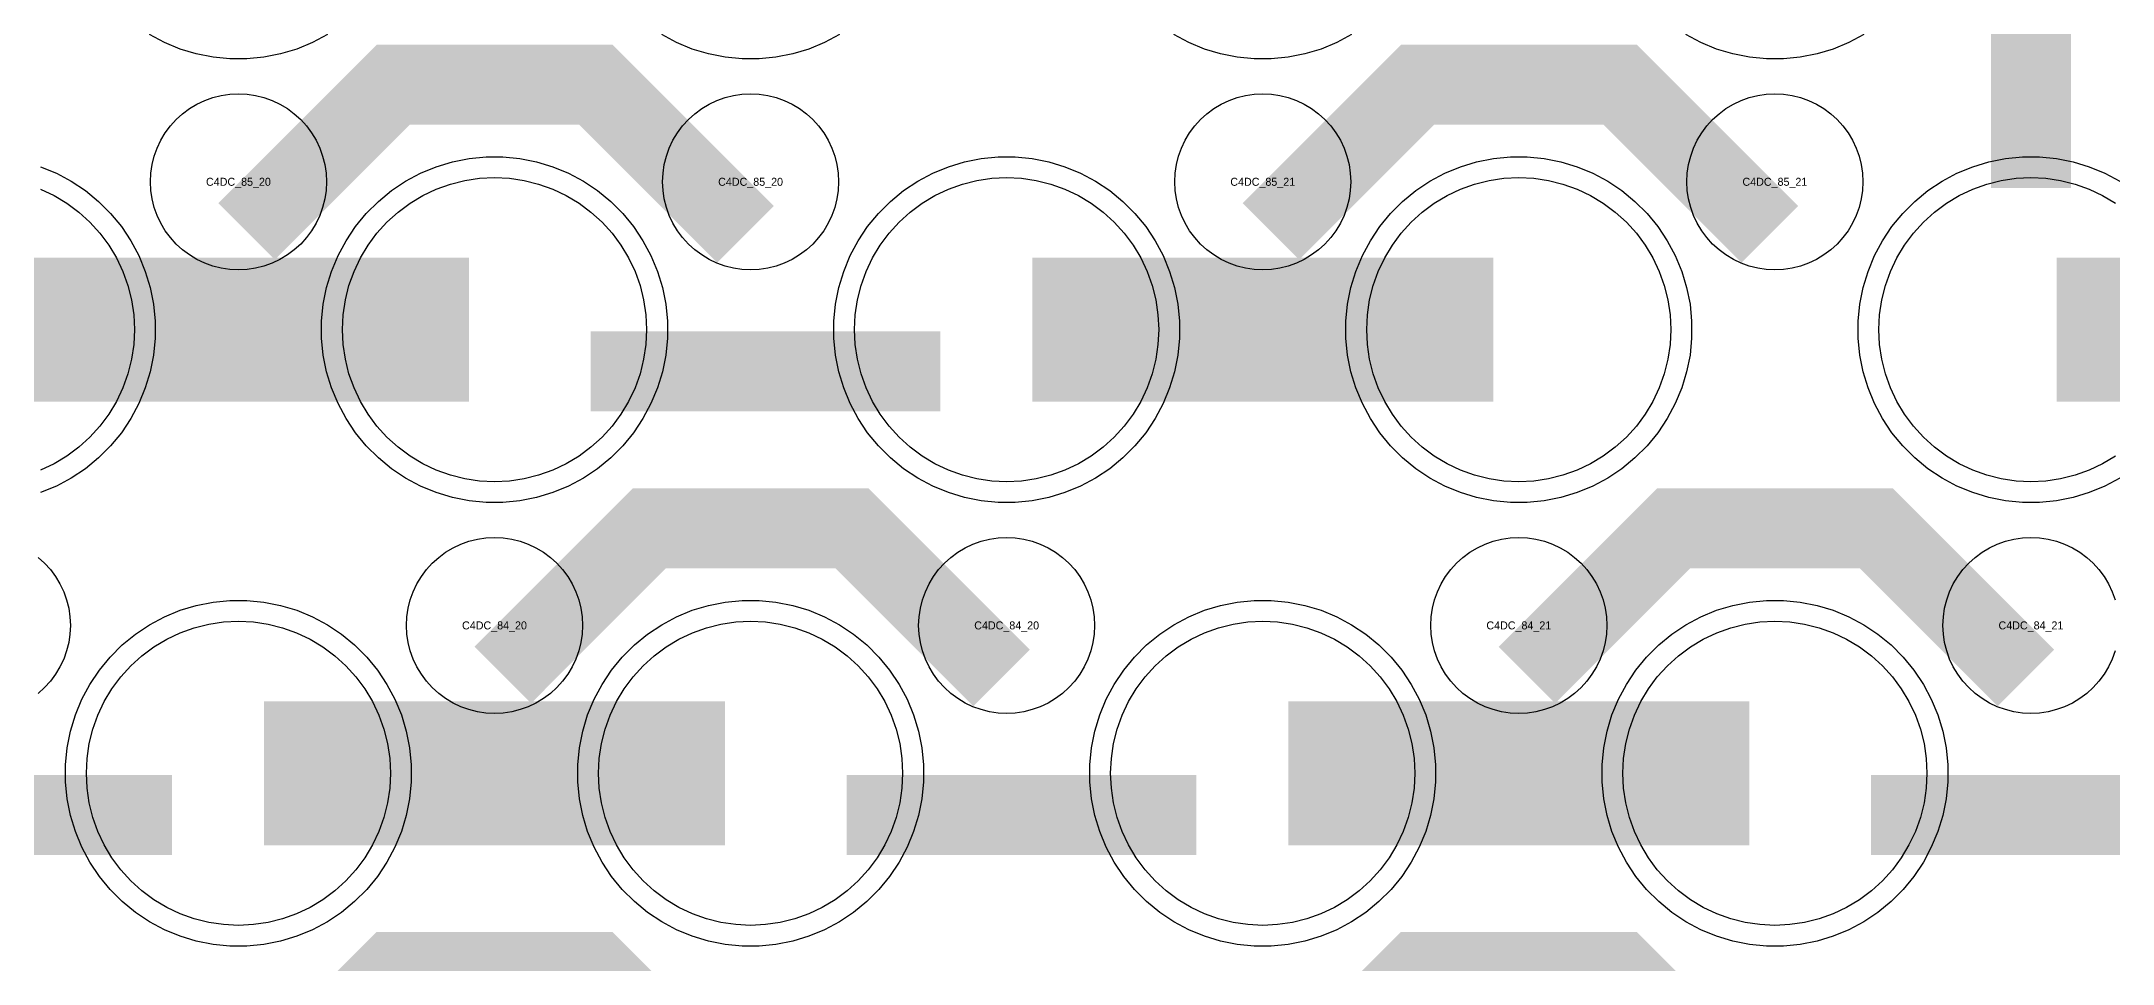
# Model space of a CAD drawing. Extents: x -11880 to 11880, y -14992 to 14992.
# Drawn here: x -5662 to -5014, y -3260 to -2972 of the extents above; entities that cross this region are included whole.
import ezdxf
from ezdxf.enums import TextEntityAlignment as Align

# ---------------------------------------------------------------- set-up
doc = ezdxf.new("R2010")
doc.units = 0
doc.header["$MEASUREMENT"] = 0
for name, color, linetype in [('GDS_775_DT_237', 138, 'CONTINUOUS'), ('RDL1_FS', 34, 'CONTINUOUS'), ('RDL_BS', 160, 'CONTINUOUS')]:
    doc.layers.add(name, color=color, linetype=linetype)

msp = doc.modelspace()

# ---------------------------------------------------------------- linework, layer by layer
at = {"layer": 'RDL1_FS'}
for points in [[(-5520, -3109.129), (-5524.657, -3108.9), (-5529.268, -3108.216), (-5533.791, -3107.084), (-5538.181, -3105.512), (-5542.395, -3103.52), (-5546.395, -3101.122), (-5550.14, -3098.344), (-5553.594, -3095.214), (-5556.724, -3091.76), (-5559.502, -3088.015), (-5561.9, -3084.015), (-5563.892, -3079.801), (-5565.464, -3075.411), (-5566.596, -3070.888), (-5567.28, -3066.277), (-5567.509, -3061.62), (-5567.28, -3056.963), (-5566.596, -3052.352), (-5565.464, -3047.829), (-5563.892, -3043.439), (-5561.9, -3039.225), (-5559.502, -3035.225), (-5556.724, -3031.48), (-5553.594, -3028.026), (-5550.14, -3024.896), (-5546.395, -3022.118), (-5542.395, -3019.72), (-5538.181, -3017.728), (-5533.791, -3016.156), (-5529.268, -3015.024), (-5524.657, -3014.34), (-5520, -3014.111), (-5515.343, -3014.34), (-5510.732, -3015.024), (-5506.209, -3016.156), (-5501.819, -3017.728), (-5497.605, -3019.72), (-5493.605, -3022.118), (-5489.86, -3024.896), (-5486.406, -3028.026), (-5483.276, -3031.48), (-5480.498, -3035.225), (-5478.1, -3039.225), (-5476.108, -3043.439), (-5474.536, -3047.829), (-5473.404, -3052.352), (-5472.72, -3056.963), (-5472.491, -3061.62), (-5472.72, -3066.277), (-5473.404, -3070.888), (-5474.536, -3075.411), (-5476.108, -3079.801), (-5478.1, -3084.015), (-5480.498, -3088.015), (-5483.276, -3091.76), (-5486.406, -3095.214), (-5489.86, -3098.344), (-5493.605, -3101.122), (-5497.605, -3103.52), (-5501.819, -3105.512), (-5506.209, -3107.084), (-5510.732, -3108.216), (-5515.343, -3108.9)], [(-5360, -3109.129), (-5364.657, -3108.9), (-5369.268, -3108.216), (-5373.791, -3107.084), (-5378.181, -3105.512), (-5382.395, -3103.52), (-5386.395, -3101.122), (-5390.14, -3098.344), (-5393.594, -3095.214), (-5396.724, -3091.76), (-5399.502, -3088.015), (-5401.9, -3084.015), (-5403.892, -3079.801), (-5405.464, -3075.411), (-5406.596, -3070.888), (-5407.28, -3066.277), (-5407.509, -3061.62), (-5407.28, -3056.963), (-5406.596, -3052.352), (-5405.464, -3047.829), (-5403.892, -3043.439), (-5401.9, -3039.225), (-5399.502, -3035.225), (-5396.724, -3031.48), (-5393.594, -3028.026), (-5390.14, -3024.896), (-5386.395, -3022.118), (-5382.395, -3019.72), (-5378.181, -3017.728), (-5373.791, -3016.156), (-5369.268, -3015.024), (-5364.657, -3014.34), (-5360, -3014.111), (-5355.343, -3014.34), (-5350.732, -3015.024), (-5346.209, -3016.156), (-5341.819, -3017.728), (-5337.605, -3019.72), (-5333.605, -3022.118), (-5329.86, -3024.896), (-5326.406, -3028.026), (-5323.276, -3031.48), (-5320.498, -3035.225), (-5318.1, -3039.225), (-5316.108, -3043.439), (-5314.536, -3047.829), (-5313.404, -3052.352), (-5312.72, -3056.963), (-5312.491, -3061.62), (-5312.72, -3066.277), (-5313.404, -3070.888), (-5314.536, -3075.411), (-5316.108, -3079.801), (-5318.1, -3084.015), (-5320.498, -3088.015), (-5323.276, -3091.76), (-5326.406, -3095.214), (-5329.86, -3098.344), (-5333.605, -3101.122), (-5337.605, -3103.52), (-5341.819, -3105.512), (-5346.209, -3107.084), (-5350.732, -3108.216), (-5355.343, -3108.9)], [(-5200, -3109.129), (-5204.657, -3108.9), (-5209.268, -3108.216), (-5213.791, -3107.084), (-5218.181, -3105.512), (-5222.395, -3103.52), (-5226.395, -3101.122), (-5230.14, -3098.344), (-5233.594, -3095.214), (-5236.724, -3091.76), (-5239.502, -3088.015), (-5241.9, -3084.015), (-5243.892, -3079.801), (-5245.464, -3075.411), (-5246.596, -3070.888), (-5247.28, -3066.277), (-5247.509, -3061.62), (-5247.28, -3056.963), (-5246.596, -3052.352), (-5245.464, -3047.829), (-5243.892, -3043.439), (-5241.9, -3039.225), (-5239.502, -3035.225), (-5236.724, -3031.48), (-5233.594, -3028.026), (-5230.14, -3024.896), (-5226.395, -3022.118), (-5222.395, -3019.72), (-5218.181, -3017.728), (-5213.791, -3016.156), (-5209.268, -3015.024), (-5204.657, -3014.34), (-5200, -3014.111), (-5195.343, -3014.34), (-5190.732, -3015.024), (-5186.209, -3016.156), (-5181.819, -3017.728), (-5177.605, -3019.72), (-5173.605, -3022.118), (-5169.86, -3024.896), (-5166.406, -3028.026), (-5163.276, -3031.48), (-5160.498, -3035.225), (-5158.1, -3039.225), (-5156.108, -3043.439), (-5154.536, -3047.829), (-5153.404, -3052.352), (-5152.72, -3056.963), (-5152.491, -3061.62), (-5152.72, -3066.277), (-5153.404, -3070.888), (-5154.536, -3075.411), (-5156.108, -3079.801), (-5158.1, -3084.015), (-5160.498, -3088.015), (-5163.276, -3091.76), (-5166.406, -3095.214), (-5169.86, -3098.344), (-5173.605, -3101.122), (-5177.605, -3103.52), (-5181.819, -3105.512), (-5186.209, -3107.084), (-5190.732, -3108.216), (-5195.343, -3108.9)], [(-5600, -3247.694), (-5604.657, -3247.465), (-5609.268, -3246.781), (-5613.791, -3245.649), (-5618.181, -3244.077), (-5622.395, -3242.085), (-5626.395, -3239.687), (-5630.14, -3236.909), (-5633.594, -3233.779), (-5636.724, -3230.325), (-5639.502, -3226.58), (-5641.9, -3222.58), (-5643.892, -3218.366), (-5645.464, -3213.976), (-5646.596, -3209.453), (-5647.28, -3204.842), (-5647.509, -3200.185), (-5647.28, -3195.528), (-5646.596, -3190.917), (-5645.464, -3186.394), (-5643.892, -3182.004), (-5641.9, -3177.79), (-5639.502, -3173.79), (-5636.724, -3170.045), (-5633.594, -3166.591), (-5630.14, -3163.461), (-5626.395, -3160.683), (-5622.395, -3158.285), (-5618.181, -3156.293), (-5613.791, -3154.721), (-5609.268, -3153.589), (-5604.657, -3152.905), (-5600, -3152.676), (-5595.343, -3152.905), (-5590.732, -3153.589), (-5586.209, -3154.721), (-5581.819, -3156.293), (-5577.605, -3158.285), (-5573.605, -3160.683), (-5569.86, -3163.461), (-5566.406, -3166.591), (-5563.276, -3170.045), (-5560.498, -3173.79), (-5558.1, -3177.79), (-5556.108, -3182.004), (-5554.536, -3186.394), (-5553.404, -3190.917), (-5552.72, -3195.528), (-5552.491, -3200.185), (-5552.72, -3204.842), (-5553.404, -3209.453), (-5554.536, -3213.976), (-5556.108, -3218.366), (-5558.1, -3222.58), (-5560.498, -3226.58), (-5563.276, -3230.325), (-5566.406, -3233.779), (-5569.86, -3236.909), (-5573.605, -3239.687), (-5577.605, -3242.085), (-5581.819, -3244.077), (-5586.209, -3245.649), (-5590.732, -3246.781), (-5595.343, -3247.465)], [(-5440, -3247.694), (-5444.657, -3247.465), (-5449.268, -3246.781), (-5453.791, -3245.649), (-5458.181, -3244.077), (-5462.395, -3242.085), (-5466.395, -3239.687), (-5470.14, -3236.909), (-5473.594, -3233.779), (-5476.724, -3230.325), (-5479.502, -3226.58), (-5481.9, -3222.58), (-5483.892, -3218.366), (-5485.464, -3213.976), (-5486.596, -3209.453), (-5487.28, -3204.842), (-5487.509, -3200.185), (-5487.28, -3195.528), (-5486.596, -3190.917), (-5485.464, -3186.394), (-5483.892, -3182.004), (-5481.9, -3177.79), (-5479.502, -3173.79), (-5476.724, -3170.045), (-5473.594, -3166.591), (-5470.14, -3163.461), (-5466.395, -3160.683), (-5462.395, -3158.285), (-5458.181, -3156.293), (-5453.791, -3154.721), (-5449.268, -3153.589), (-5444.657, -3152.905), (-5440, -3152.676), (-5435.343, -3152.905), (-5430.732, -3153.589), (-5426.209, -3154.721), (-5421.819, -3156.293), (-5417.605, -3158.285), (-5413.605, -3160.683), (-5409.86, -3163.461), (-5406.406, -3166.591), (-5403.276, -3170.045), (-5400.498, -3173.79), (-5398.1, -3177.79), (-5396.108, -3182.004), (-5394.536, -3186.394), (-5393.404, -3190.917), (-5392.72, -3195.528), (-5392.491, -3200.185), (-5392.72, -3204.842), (-5393.404, -3209.453), (-5394.536, -3213.976), (-5396.108, -3218.366), (-5398.1, -3222.58), (-5400.498, -3226.58), (-5403.276, -3230.325), (-5406.406, -3233.779), (-5409.86, -3236.909), (-5413.605, -3239.687), (-5417.605, -3242.085), (-5421.819, -3244.077), (-5426.209, -3245.649), (-5430.732, -3246.781), (-5435.343, -3247.465)], [(-5280, -3247.694), (-5284.657, -3247.465), (-5289.268, -3246.781), (-5293.791, -3245.649), (-5298.181, -3244.077), (-5302.395, -3242.085), (-5306.395, -3239.687), (-5310.14, -3236.909), (-5313.594, -3233.779), (-5316.724, -3230.325), (-5319.502, -3226.58), (-5321.9, -3222.58), (-5323.892, -3218.366), (-5325.464, -3213.976), (-5326.596, -3209.453), (-5327.28, -3204.842), (-5327.509, -3200.185), (-5327.28, -3195.528), (-5326.596, -3190.917), (-5325.464, -3186.394), (-5323.892, -3182.004), (-5321.9, -3177.79), (-5319.502, -3173.79), (-5316.724, -3170.045), (-5313.594, -3166.591), (-5310.14, -3163.461), (-5306.395, -3160.683), (-5302.395, -3158.285), (-5298.181, -3156.293), (-5293.791, -3154.721), (-5289.268, -3153.589), (-5284.657, -3152.905), (-5280, -3152.676), (-5275.343, -3152.905), (-5270.732, -3153.589), (-5266.209, -3154.721), (-5261.819, -3156.293), (-5257.605, -3158.285), (-5253.605, -3160.683), (-5249.86, -3163.461), (-5246.406, -3166.591), (-5243.276, -3170.045), (-5240.498, -3173.79), (-5238.1, -3177.79), (-5236.108, -3182.004), (-5234.536, -3186.394), (-5233.404, -3190.917), (-5232.72, -3195.528), (-5232.491, -3200.185), (-5232.72, -3204.842), (-5233.404, -3209.453), (-5234.536, -3213.976), (-5236.108, -3218.366), (-5238.1, -3222.58), (-5240.498, -3226.58), (-5243.276, -3230.325), (-5246.406, -3233.779), (-5249.86, -3236.909), (-5253.605, -3239.687), (-5257.605, -3242.085), (-5261.819, -3244.077), (-5266.209, -3245.649), (-5270.732, -3246.781), (-5275.343, -3247.465)], [(-5120, -3247.694), (-5124.657, -3247.465), (-5129.268, -3246.781), (-5133.791, -3245.649), (-5138.181, -3244.077), (-5142.395, -3242.085), (-5146.395, -3239.687), (-5150.14, -3236.909), (-5153.594, -3233.779), (-5156.724, -3230.325), (-5159.502, -3226.58), (-5161.9, -3222.58), (-5163.892, -3218.366), (-5165.464, -3213.976), (-5166.596, -3209.453), (-5167.28, -3204.842), (-5167.509, -3200.185), (-5167.28, -3195.528), (-5166.596, -3190.917), (-5165.464, -3186.394), (-5163.892, -3182.004), (-5161.9, -3177.79), (-5159.502, -3173.79), (-5156.724, -3170.045), (-5153.594, -3166.591), (-5150.14, -3163.461), (-5146.395, -3160.683), (-5142.395, -3158.285), (-5138.181, -3156.293), (-5133.791, -3154.721), (-5129.268, -3153.589), (-5124.657, -3152.905), (-5120, -3152.676), (-5115.343, -3152.905), (-5110.732, -3153.589), (-5106.209, -3154.721), (-5101.819, -3156.293), (-5097.605, -3158.285), (-5093.605, -3160.683), (-5089.86, -3163.461), (-5086.406, -3166.591), (-5083.276, -3170.045), (-5080.498, -3173.79), (-5078.1, -3177.79), (-5076.108, -3182.004), (-5074.536, -3186.394), (-5073.404, -3190.917), (-5072.72, -3195.528), (-5072.491, -3200.185), (-5072.72, -3204.842), (-5073.404, -3209.453), (-5074.536, -3213.976), (-5076.108, -3218.366), (-5078.1, -3222.58), (-5080.498, -3226.58), (-5083.276, -3230.325), (-5086.406, -3233.779), (-5089.86, -3236.909), (-5093.605, -3239.687), (-5097.605, -3242.085), (-5101.819, -3244.077), (-5106.209, -3245.649), (-5110.732, -3246.781), (-5115.343, -3247.465)]]:
    msp.add_lwpolyline(points, close=True, dxfattribs=at)
at = {"layer": 'RDL1_FS', "color": 11, "true_color": 0xf27172}
msp.add_lwpolyline([(-5013.605, -3101.122), (-5017.605, -3103.52), (-5021.819, -3105.512), (-5026.209, -3107.084), (-5030.732, -3108.216), (-5035.343, -3108.9), (-5040, -3109.129), (-5044.657, -3108.9), (-5049.268, -3108.216), (-5053.791, -3107.084), (-5058.181, -3105.512), (-5062.395, -3103.52), (-5066.395, -3101.122), (-5070.14, -3098.344), (-5073.594, -3095.214), (-5076.724, -3091.76), (-5079.502, -3088.015), (-5081.9, -3084.015), (-5083.892, -3079.801), (-5085.464, -3075.411), (-5086.596, -3070.888), (-5087.28, -3066.277), (-5087.509, -3061.62), (-5087.28, -3056.963), (-5086.596, -3052.352), (-5085.464, -3047.829), (-5083.892, -3043.439), (-5081.9, -3039.225), (-5079.502, -3035.225), (-5076.724, -3031.48), (-5073.594, -3028.026), (-5070.14, -3024.896), (-5066.395, -3022.118), (-5062.395, -3019.72), (-5058.181, -3017.728), (-5053.791, -3016.156), (-5049.268, -3015.024), (-5044.657, -3014.34), (-5040, -3014.111), (-5035.343, -3014.34), (-5030.732, -3015.024), (-5026.209, -3016.156), (-5021.819, -3017.728), (-5017.605, -3019.72), (-5013.605, -3022.118)], dxfattribs=at)
at = {"layer": 'RDL1_FS'}
msp.add_lwpolyline([(-5661.819, -3017.728), (-5657.605, -3019.72), (-5653.605, -3022.118), (-5649.86, -3024.896), (-5646.406, -3028.026), (-5643.276, -3031.48), (-5640.498, -3035.225), (-5638.1, -3039.225), (-5636.108, -3043.439), (-5634.536, -3047.829), (-5633.404, -3052.352), (-5632.72, -3056.963), (-5632.491, -3061.62), (-5632.72, -3066.277), (-5633.404, -3070.888), (-5634.536, -3075.411), (-5636.108, -3079.801), (-5638.1, -3084.015), (-5640.498, -3088.015), (-5643.276, -3091.76), (-5646.406, -3095.214), (-5649.86, -3098.344), (-5653.605, -3101.122), (-5657.605, -3103.52), (-5661.819, -3105.512)], dxfattribs=at)
for points in [[(-5671.998, -3061.62, 45, 45, 0), (-5599.998, -3061.62, 45, 45, 0)], [(-5599.998, -3061.62, 45, 45, 0), (-5527.998, -3061.62, 45, 45, 0)], [(-5351.998, -3061.62, 45, 45, 0), (-5279.998, -3061.62, 45, 45, 0)], [(-5279.998, -3061.62, 45, 45, 0), (-5207.998, -3061.62, 45, 45, 0)], [(-5591.998, -3200.185, 45, 45, 0), (-5519.998, -3200.185, 45, 45, 0)], [(-5519.998, -3200.185, 45, 45, 0), (-5447.998, -3200.185, 45, 45, 0)], [(-5271.998, -3200.185, 45, 45, 0), (-5199.998, -3200.185, 45, 45, 0)], [(-5199.998, -3200.185, 45, 45, 0), (-5127.998, -3200.185, 45, 45, 0)]]:
    msp.add_lwpolyline(points, format="xyseb", dxfattribs=at)
at = {"layer": 'RDL1_FS', "color": 11, "true_color": 0xf27172}
msp.add_lwpolyline([(-5031.998, -3061.62, 45, 45, 0), (-4959.998, -3061.62, 45, 45, 0)], format="xyseb", dxfattribs=at)
at = {"layer": 'RDL_BS', "color": 11, "true_color": 0xf27172}
msp.add_lwpolyline([(-5040, -3017.332, 25, 25, 0), (-5040, -2910.555, 25, 25, 0)], format="xyseb", dxfattribs=at)
msp.add_lwpolyline([(-5040, -3017.332, 25, 25, 0), (-5040, -2910.555, 25, 25, 0)], format="xyseb", dxfattribs=at)
at = {"layer": 'RDL_BS'}
for points in [[(-5572.223, -2969.438), (-5576.885, -2971.93), (-5581.795, -2973.961), (-5586.835, -2975.492), (-5592.062, -2976.538), (-5597.356, -2977.055), (-5602.644, -2977.055), (-5607.938, -2976.538), (-5613.165, -2975.492), (-5618.205, -2973.961), (-5623.115, -2971.93), (-5627.777, -2969.438)], [(-5412.223, -2969.438), (-5416.885, -2971.93), (-5421.795, -2973.961), (-5426.835, -2975.492), (-5432.062, -2976.538), (-5437.356, -2977.055), (-5442.644, -2977.055), (-5447.938, -2976.538), (-5453.165, -2975.492), (-5458.205, -2973.961), (-5463.115, -2971.93), (-5467.777, -2969.438)], [(-5661.795, -3010.714), (-5656.885, -3012.745), (-5652.223, -3015.237), (-5647.809, -3018.184), (-5643.708, -3021.546), (-5639.926, -3025.328), (-5636.564, -3029.429), (-5633.617, -3033.843), (-5631.125, -3038.505), (-5629.094, -3043.415), (-5627.563, -3048.455), (-5626.517, -3053.682), (-5626, -3058.976), (-5626, -3064.264), (-5626.517, -3069.558), (-5627.563, -3074.785), (-5629.094, -3079.825), (-5631.125, -3084.735), (-5633.617, -3089.397), (-5636.564, -3093.811), (-5639.926, -3097.912), (-5643.708, -3101.694), (-5647.809, -3105.056), (-5652.223, -3108.003), (-5656.885, -3110.495), (-5661.795, -3112.526)], [(-5013.691, -3161.981), (-5014.598, -3164.516), (-5015.75, -3166.953), (-5017.143, -3169.277), (-5018.746, -3171.44), (-5020.558, -3173.439), (-5022.557, -3175.251), (-5024.72, -3176.854), (-5027.044, -3178.247), (-5029.481, -3179.399), (-5032.016, -3180.306), (-5034.635, -3180.963), (-5037.307, -3181.359), (-5040, -3181.491), (-5042.693, -3181.359), (-5045.365, -3180.963), (-5047.984, -3180.306), (-5050.519, -3179.399), (-5052.956, -3178.247), (-5055.28, -3176.854), (-5057.443, -3175.251), (-5059.442, -3173.439), (-5061.254, -3171.44), (-5062.857, -3169.277), (-5064.25, -3166.953), (-5065.402, -3164.516), (-5066.309, -3161.981), (-5066.966, -3159.362), (-5067.362, -3156.69), (-5067.494, -3153.997), (-5067.362, -3151.304), (-5066.966, -3148.632), (-5066.309, -3146.013), (-5065.402, -3143.478), (-5064.25, -3141.041), (-5062.857, -3138.717), (-5061.254, -3136.554), (-5059.442, -3134.555), (-5057.443, -3132.743), (-5055.28, -3131.14), (-5052.956, -3129.747), (-5050.519, -3128.595), (-5047.984, -3127.688), (-5045.365, -3127.031), (-5042.693, -3126.635), (-5040, -3126.503), (-5037.307, -3126.635), (-5034.635, -3127.031), (-5032.016, -3127.688), (-5029.481, -3128.595), (-5027.044, -3129.747), (-5024.72, -3131.14), (-5022.557, -3132.743), (-5020.558, -3134.555), (-5018.746, -3136.554), (-5017.143, -3138.717), (-5015.75, -3141.041), (-5014.598, -3143.478), (-5013.691, -3146.013)], [(-5662.557, -3132.743), (-5660.558, -3134.555), (-5658.746, -3136.554), (-5657.143, -3138.717), (-5655.75, -3141.041), (-5654.598, -3143.478), (-5653.691, -3146.013), (-5653.034, -3148.632), (-5652.638, -3151.304), (-5652.506, -3153.997), (-5652.638, -3156.69), (-5653.034, -3159.362), (-5653.691, -3161.981), (-5654.598, -3164.516), (-5655.75, -3166.953), (-5657.143, -3169.277), (-5658.746, -3171.44), (-5660.558, -3173.439), (-5662.557, -3175.251)]]:
    msp.add_lwpolyline(points, dxfattribs=at)
at = {"layer": 'RDL_BS', "color": 11, "true_color": 0xf27172}
for points in [[(-5252.223, -2969.438), (-5256.885, -2971.93), (-5261.795, -2973.961), (-5266.835, -2975.492), (-5272.062, -2976.538), (-5277.356, -2977.055), (-5282.644, -2977.055), (-5287.938, -2976.538), (-5293.165, -2975.492), (-5298.205, -2973.961), (-5303.115, -2971.93), (-5307.777, -2969.438)], [(-5092.223, -2969.438), (-5096.885, -2971.93), (-5101.795, -2973.961), (-5106.835, -2975.492), (-5112.062, -2976.538), (-5117.356, -2977.055), (-5122.644, -2977.055), (-5127.938, -2976.538), (-5133.165, -2975.492), (-5138.205, -2973.961), (-5143.115, -2971.93), (-5147.777, -2969.438)], [(-5012.223, -3108.003), (-5016.885, -3110.495), (-5021.795, -3112.526), (-5026.835, -3114.057), (-5032.062, -3115.103), (-5037.356, -3115.62), (-5042.644, -3115.62), (-5047.938, -3115.103), (-5053.165, -3114.057), (-5058.205, -3112.526), (-5063.115, -3110.495), (-5067.777, -3108.003), (-5072.191, -3105.056), (-5076.292, -3101.694), (-5080.074, -3097.912), (-5083.436, -3093.811), (-5086.383, -3089.397), (-5088.875, -3084.735), (-5090.906, -3079.825), (-5092.437, -3074.785), (-5093.483, -3069.558), (-5094, -3064.264), (-5094, -3058.976), (-5093.483, -3053.682), (-5092.437, -3048.455), (-5090.906, -3043.415), (-5088.875, -3038.505), (-5086.383, -3033.843), (-5083.436, -3029.429), (-5080.074, -3025.328), (-5076.292, -3021.546), (-5072.191, -3018.184), (-5067.777, -3015.237), (-5063.115, -3012.745), (-5058.205, -3010.714), (-5053.165, -3009.183), (-5047.938, -3008.137), (-5042.644, -3007.62), (-5037.356, -3007.62), (-5032.062, -3008.137), (-5026.835, -3009.183), (-5021.795, -3010.714), (-5016.885, -3012.745), (-5012.223, -3015.237)]]:
    msp.add_lwpolyline(points, dxfattribs=at)
at = {"layer": 'RDL_BS'}
for points in [[(-5597.438, -3030.934, 25, 25, 0), (-5551.623, -2985.119, 25, 25, 0), (-5518.07, -2985.119, 25, 25, 0)], [(-5441.599, -3031.833, 25, 25, 0), (-5488.313, -2985.119, 25, 25, 0), (-5518.071, -2985.119, 25, 25, 0)], [(-5277.438, -3030.934, 25, 25, 0), (-5231.623, -2985.119, 25, 25, 0), (-5198.07, -2985.119, 25, 25, 0)], [(-5121.599, -3031.833, 25, 25, 0), (-5168.313, -2985.119, 25, 25, 0), (-5198.071, -2985.119, 25, 25, 0)], [(-5489.984, -3074.633, 25, 25, 0), (-5380.719, -3074.633, 25, 25, 0)], [(-5517.438, -3169.499, 25, 25, 0), (-5471.623, -3123.684, 25, 25, 0), (-5438.07, -3123.684, 25, 25, 0)], [(-5361.599, -3170.398, 25, 25, 0), (-5408.313, -3123.684, 25, 25, 0), (-5438.071, -3123.684, 25, 25, 0)], [(-5197.438, -3169.499, 25, 25, 0), (-5151.623, -3123.684, 25, 25, 0), (-5118.07, -3123.684, 25, 25, 0)], [(-5041.599, -3170.398, 25, 25, 0), (-5088.313, -3123.684, 25, 25, 0), (-5118.071, -3123.684, 25, 25, 0)], [(-5729.984, -3213.198, 25, 25, 0), (-5620.719, -3213.198, 25, 25, 0)], [(-5409.984, -3213.198, 25, 25, 0), (-5300.719, -3213.198, 25, 25, 0)], [(-5089.984, -3213.198, 25, 25, 0), (-4980.719, -3213.198, 25, 25, 0)], [(-5597.438, -3308.059, 25, 25, 0), (-5551.623, -3262.244, 25, 25, 0), (-5518.07, -3262.244, 25, 25, 0)], [(-5441.599, -3308.958, 25, 25, 0), (-5488.313, -3262.244, 25, 25, 0), (-5518.071, -3262.244, 25, 25, 0)], [(-5277.438, -3308.059, 25, 25, 0), (-5231.623, -3262.244, 25, 25, 0), (-5198.07, -3262.244, 25, 25, 0)], [(-5121.599, -3308.958, 25, 25, 0), (-5168.313, -3262.244, 25, 25, 0), (-5198.071, -3262.244, 25, 25, 0)]]:
    msp.add_lwpolyline(points, format="xyseb", dxfattribs=at)
for points in [[(-5600, -3042.926), (-5602.693, -3042.794), (-5605.365, -3042.398), (-5607.984, -3041.741), (-5610.519, -3040.834), (-5612.956, -3039.682), (-5615.28, -3038.289), (-5617.443, -3036.686), (-5619.442, -3034.874), (-5621.254, -3032.875), (-5622.857, -3030.712), (-5624.25, -3028.388), (-5625.402, -3025.951), (-5626.309, -3023.416), (-5626.966, -3020.797), (-5627.362, -3018.125), (-5627.494, -3015.432), (-5627.362, -3012.739), (-5626.966, -3010.067), (-5626.309, -3007.448), (-5625.402, -3004.913), (-5624.25, -3002.476), (-5622.857, -3000.152), (-5621.254, -2997.989), (-5619.442, -2995.99), (-5617.443, -2994.178), (-5615.28, -2992.575), (-5612.956, -2991.182), (-5610.519, -2990.03), (-5607.984, -2989.123), (-5605.365, -2988.466), (-5602.693, -2988.07), (-5600, -2987.938), (-5597.307, -2988.07), (-5594.635, -2988.466), (-5592.016, -2989.123), (-5589.481, -2990.03), (-5587.044, -2991.182), (-5584.72, -2992.575), (-5582.557, -2994.178), (-5580.558, -2995.99), (-5578.746, -2997.989), (-5577.143, -3000.152), (-5575.75, -3002.476), (-5574.598, -3004.913), (-5573.691, -3007.448), (-5573.034, -3010.067), (-5572.638, -3012.739), (-5572.506, -3015.432), (-5572.638, -3018.125), (-5573.034, -3020.797), (-5573.691, -3023.416), (-5574.598, -3025.951), (-5575.75, -3028.388), (-5577.143, -3030.712), (-5578.746, -3032.875), (-5580.558, -3034.874), (-5582.557, -3036.686), (-5584.72, -3038.289), (-5587.044, -3039.682), (-5589.481, -3040.834), (-5592.016, -3041.741), (-5594.635, -3042.398), (-5597.307, -3042.794)], [(-5440, -3042.926), (-5442.693, -3042.794), (-5445.365, -3042.398), (-5447.984, -3041.741), (-5450.519, -3040.834), (-5452.956, -3039.682), (-5455.28, -3038.289), (-5457.443, -3036.686), (-5459.442, -3034.874), (-5461.254, -3032.875), (-5462.857, -3030.712), (-5464.25, -3028.388), (-5465.402, -3025.951), (-5466.309, -3023.416), (-5466.966, -3020.797), (-5467.362, -3018.125), (-5467.494, -3015.432), (-5467.362, -3012.739), (-5466.966, -3010.067), (-5466.309, -3007.448), (-5465.402, -3004.913), (-5464.25, -3002.476), (-5462.857, -3000.152), (-5461.254, -2997.989), (-5459.442, -2995.99), (-5457.443, -2994.178), (-5455.28, -2992.575), (-5452.956, -2991.182), (-5450.519, -2990.03), (-5447.984, -2989.123), (-5445.365, -2988.466), (-5442.693, -2988.07), (-5440, -2987.938), (-5437.307, -2988.07), (-5434.635, -2988.466), (-5432.016, -2989.123), (-5429.481, -2990.03), (-5427.044, -2991.182), (-5424.72, -2992.575), (-5422.557, -2994.178), (-5420.558, -2995.99), (-5418.746, -2997.989), (-5417.143, -3000.152), (-5415.75, -3002.476), (-5414.598, -3004.913), (-5413.691, -3007.448), (-5413.034, -3010.067), (-5412.638, -3012.739), (-5412.506, -3015.432), (-5412.638, -3018.125), (-5413.034, -3020.797), (-5413.691, -3023.416), (-5414.598, -3025.951), (-5415.75, -3028.388), (-5417.143, -3030.712), (-5418.746, -3032.875), (-5420.558, -3034.874), (-5422.557, -3036.686), (-5424.72, -3038.289), (-5427.044, -3039.682), (-5429.481, -3040.834), (-5432.016, -3041.741), (-5434.635, -3042.398), (-5437.307, -3042.794)], [(-5280, -3042.926), (-5282.693, -3042.794), (-5285.365, -3042.398), (-5287.984, -3041.741), (-5290.519, -3040.834), (-5292.956, -3039.682), (-5295.28, -3038.289), (-5297.443, -3036.686), (-5299.442, -3034.874), (-5301.254, -3032.875), (-5302.857, -3030.712), (-5304.25, -3028.388), (-5305.402, -3025.951), (-5306.309, -3023.416), (-5306.966, -3020.797), (-5307.362, -3018.125), (-5307.494, -3015.432), (-5307.362, -3012.739), (-5306.966, -3010.067), (-5306.309, -3007.448), (-5305.402, -3004.913), (-5304.25, -3002.476), (-5302.857, -3000.152), (-5301.254, -2997.989), (-5299.442, -2995.99), (-5297.443, -2994.178), (-5295.28, -2992.575), (-5292.956, -2991.182), (-5290.519, -2990.03), (-5287.984, -2989.123), (-5285.365, -2988.466), (-5282.693, -2988.07), (-5280, -2987.938), (-5277.307, -2988.07), (-5274.635, -2988.466), (-5272.016, -2989.123), (-5269.481, -2990.03), (-5267.044, -2991.182), (-5264.72, -2992.575), (-5262.557, -2994.178), (-5260.558, -2995.99), (-5258.746, -2997.989), (-5257.143, -3000.152), (-5255.75, -3002.476), (-5254.598, -3004.913), (-5253.691, -3007.448), (-5253.034, -3010.067), (-5252.638, -3012.739), (-5252.506, -3015.432), (-5252.638, -3018.125), (-5253.034, -3020.797), (-5253.691, -3023.416), (-5254.598, -3025.951), (-5255.75, -3028.388), (-5257.143, -3030.712), (-5258.746, -3032.875), (-5260.558, -3034.874), (-5262.557, -3036.686), (-5264.72, -3038.289), (-5267.044, -3039.682), (-5269.481, -3040.834), (-5272.016, -3041.741), (-5274.635, -3042.398), (-5277.307, -3042.794)], [(-5120, -3042.926), (-5122.693, -3042.794), (-5125.365, -3042.398), (-5127.984, -3041.741), (-5130.519, -3040.834), (-5132.956, -3039.682), (-5135.28, -3038.289), (-5137.443, -3036.686), (-5139.442, -3034.874), (-5141.254, -3032.875), (-5142.857, -3030.712), (-5144.25, -3028.388), (-5145.402, -3025.951), (-5146.309, -3023.416), (-5146.966, -3020.797), (-5147.362, -3018.125), (-5147.494, -3015.432), (-5147.362, -3012.739), (-5146.966, -3010.067), (-5146.309, -3007.448), (-5145.402, -3004.913), (-5144.25, -3002.476), (-5142.857, -3000.152), (-5141.254, -2997.989), (-5139.442, -2995.99), (-5137.443, -2994.178), (-5135.28, -2992.575), (-5132.956, -2991.182), (-5130.519, -2990.03), (-5127.984, -2989.123), (-5125.365, -2988.466), (-5122.693, -2988.07), (-5120, -2987.938), (-5117.307, -2988.07), (-5114.635, -2988.466), (-5112.016, -2989.123), (-5109.481, -2990.03), (-5107.044, -2991.182), (-5104.72, -2992.575), (-5102.557, -2994.178), (-5100.558, -2995.99), (-5098.746, -2997.989), (-5097.143, -3000.152), (-5095.75, -3002.476), (-5094.598, -3004.913), (-5093.691, -3007.448), (-5093.034, -3010.067), (-5092.638, -3012.739), (-5092.506, -3015.432), (-5092.638, -3018.125), (-5093.034, -3020.797), (-5093.691, -3023.416), (-5094.598, -3025.951), (-5095.75, -3028.388), (-5097.143, -3030.712), (-5098.746, -3032.875), (-5100.558, -3034.874), (-5102.557, -3036.686), (-5104.72, -3038.289), (-5107.044, -3039.682), (-5109.481, -3040.834), (-5112.016, -3041.741), (-5114.635, -3042.398), (-5117.307, -3042.794)], [(-5522.644, -3115.62), (-5527.938, -3115.103), (-5533.165, -3114.057), (-5538.205, -3112.526), (-5543.115, -3110.495), (-5547.777, -3108.003), (-5552.191, -3105.056), (-5556.292, -3101.694), (-5560.074, -3097.912), (-5563.436, -3093.811), (-5566.383, -3089.397), (-5568.875, -3084.735), (-5570.906, -3079.825), (-5572.437, -3074.785), (-5573.483, -3069.558), (-5574, -3064.264), (-5574, -3058.976), (-5573.483, -3053.682), (-5572.437, -3048.455), (-5570.906, -3043.415), (-5568.875, -3038.505), (-5566.383, -3033.843), (-5563.436, -3029.429), (-5560.074, -3025.328), (-5556.292, -3021.546), (-5552.191, -3018.184), (-5547.777, -3015.237), (-5543.115, -3012.745), (-5538.205, -3010.714), (-5533.165, -3009.183), (-5527.938, -3008.137), (-5522.644, -3007.62), (-5517.356, -3007.62), (-5512.062, -3008.137), (-5506.835, -3009.183), (-5501.795, -3010.714), (-5496.885, -3012.745), (-5492.223, -3015.237), (-5487.809, -3018.184), (-5483.708, -3021.546), (-5479.926, -3025.328), (-5476.564, -3029.429), (-5473.617, -3033.843), (-5471.125, -3038.505), (-5469.094, -3043.415), (-5467.563, -3048.455), (-5466.517, -3053.682), (-5466, -3058.976), (-5466, -3064.264), (-5466.517, -3069.558), (-5467.563, -3074.785), (-5469.094, -3079.825), (-5471.125, -3084.735), (-5473.617, -3089.397), (-5476.564, -3093.811), (-5479.926, -3097.912), (-5483.708, -3101.694), (-5487.809, -3105.056), (-5492.223, -3108.003), (-5496.885, -3110.495), (-5501.795, -3112.526), (-5506.835, -3114.057), (-5512.062, -3115.103), (-5517.356, -3115.62)], [(-5362.644, -3115.62), (-5367.938, -3115.103), (-5373.165, -3114.057), (-5378.205, -3112.526), (-5383.115, -3110.495), (-5387.777, -3108.003), (-5392.191, -3105.056), (-5396.292, -3101.694), (-5400.074, -3097.912), (-5403.436, -3093.811), (-5406.383, -3089.397), (-5408.875, -3084.735), (-5410.906, -3079.825), (-5412.437, -3074.785), (-5413.483, -3069.558), (-5414, -3064.264), (-5414, -3058.976), (-5413.483, -3053.682), (-5412.437, -3048.455), (-5410.906, -3043.415), (-5408.875, -3038.505), (-5406.383, -3033.843), (-5403.436, -3029.429), (-5400.074, -3025.328), (-5396.292, -3021.546), (-5392.191, -3018.184), (-5387.777, -3015.237), (-5383.115, -3012.745), (-5378.205, -3010.714), (-5373.165, -3009.183), (-5367.938, -3008.137), (-5362.644, -3007.62), (-5357.356, -3007.62), (-5352.062, -3008.137), (-5346.835, -3009.183), (-5341.795, -3010.714), (-5336.885, -3012.745), (-5332.223, -3015.237), (-5327.809, -3018.184), (-5323.708, -3021.546), (-5319.926, -3025.328), (-5316.564, -3029.429), (-5313.617, -3033.843), (-5311.125, -3038.505), (-5309.094, -3043.415), (-5307.563, -3048.455), (-5306.517, -3053.682), (-5306, -3058.976), (-5306, -3064.264), (-5306.517, -3069.558), (-5307.563, -3074.785), (-5309.094, -3079.825), (-5311.125, -3084.735), (-5313.617, -3089.397), (-5316.564, -3093.811), (-5319.926, -3097.912), (-5323.708, -3101.694), (-5327.809, -3105.056), (-5332.223, -3108.003), (-5336.885, -3110.495), (-5341.795, -3112.526), (-5346.835, -3114.057), (-5352.062, -3115.103), (-5357.356, -3115.62)], [(-5202.644, -3115.62), (-5207.938, -3115.103), (-5213.165, -3114.057), (-5218.205, -3112.526), (-5223.115, -3110.495), (-5227.777, -3108.003), (-5232.191, -3105.056), (-5236.292, -3101.694), (-5240.074, -3097.912), (-5243.436, -3093.811), (-5246.383, -3089.397), (-5248.875, -3084.735), (-5250.906, -3079.825), (-5252.437, -3074.785), (-5253.483, -3069.558), (-5254, -3064.264), (-5254, -3058.976), (-5253.483, -3053.682), (-5252.437, -3048.455), (-5250.906, -3043.415), (-5248.875, -3038.505), (-5246.383, -3033.843), (-5243.436, -3029.429), (-5240.074, -3025.328), (-5236.292, -3021.546), (-5232.191, -3018.184), (-5227.777, -3015.237), (-5223.115, -3012.745), (-5218.205, -3010.714), (-5213.165, -3009.183), (-5207.938, -3008.137), (-5202.644, -3007.62), (-5197.356, -3007.62), (-5192.062, -3008.137), (-5186.835, -3009.183), (-5181.795, -3010.714), (-5176.885, -3012.745), (-5172.223, -3015.237), (-5167.809, -3018.184), (-5163.708, -3021.546), (-5159.926, -3025.328), (-5156.564, -3029.429), (-5153.617, -3033.843), (-5151.125, -3038.505), (-5149.094, -3043.415), (-5147.563, -3048.455), (-5146.517, -3053.682), (-5146, -3058.976), (-5146, -3064.264), (-5146.517, -3069.558), (-5147.563, -3074.785), (-5149.094, -3079.825), (-5151.125, -3084.735), (-5153.617, -3089.397), (-5156.564, -3093.811), (-5159.926, -3097.912), (-5163.708, -3101.694), (-5167.809, -3105.056), (-5172.223, -3108.003), (-5176.885, -3110.495), (-5181.795, -3112.526), (-5186.835, -3114.057), (-5192.062, -3115.103), (-5197.356, -3115.62)], [(-5520, -3181.491), (-5522.693, -3181.359), (-5525.365, -3180.963), (-5527.984, -3180.306), (-5530.519, -3179.399), (-5532.956, -3178.247), (-5535.28, -3176.854), (-5537.443, -3175.251), (-5539.442, -3173.439), (-5541.254, -3171.44), (-5542.857, -3169.277), (-5544.25, -3166.953), (-5545.402, -3164.516), (-5546.309, -3161.981), (-5546.966, -3159.362), (-5547.362, -3156.69), (-5547.494, -3153.997), (-5547.362, -3151.304), (-5546.966, -3148.632), (-5546.309, -3146.013), (-5545.402, -3143.478), (-5544.25, -3141.041), (-5542.857, -3138.717), (-5541.254, -3136.554), (-5539.442, -3134.555), (-5537.443, -3132.743), (-5535.28, -3131.14), (-5532.956, -3129.747), (-5530.519, -3128.595), (-5527.984, -3127.688), (-5525.365, -3127.031), (-5522.693, -3126.635), (-5520, -3126.503), (-5517.307, -3126.635), (-5514.635, -3127.031), (-5512.016, -3127.688), (-5509.481, -3128.595), (-5507.044, -3129.747), (-5504.72, -3131.14), (-5502.557, -3132.743), (-5500.558, -3134.555), (-5498.746, -3136.554), (-5497.143, -3138.717), (-5495.75, -3141.041), (-5494.598, -3143.478), (-5493.691, -3146.013), (-5493.034, -3148.632), (-5492.638, -3151.304), (-5492.506, -3153.997), (-5492.638, -3156.69), (-5493.034, -3159.362), (-5493.691, -3161.981), (-5494.598, -3164.516), (-5495.75, -3166.953), (-5497.143, -3169.277), (-5498.746, -3171.44), (-5500.558, -3173.439), (-5502.557, -3175.251), (-5504.72, -3176.854), (-5507.044, -3178.247), (-5509.481, -3179.399), (-5512.016, -3180.306), (-5514.635, -3180.963), (-5517.307, -3181.359)], [(-5360, -3181.491), (-5362.693, -3181.359), (-5365.365, -3180.963), (-5367.984, -3180.306), (-5370.519, -3179.399), (-5372.956, -3178.247), (-5375.28, -3176.854), (-5377.443, -3175.251), (-5379.442, -3173.439), (-5381.254, -3171.44), (-5382.857, -3169.277), (-5384.25, -3166.953), (-5385.402, -3164.516), (-5386.309, -3161.981), (-5386.966, -3159.362), (-5387.362, -3156.69), (-5387.494, -3153.997), (-5387.362, -3151.304), (-5386.966, -3148.632), (-5386.309, -3146.013), (-5385.402, -3143.478), (-5384.25, -3141.041), (-5382.857, -3138.717), (-5381.254, -3136.554), (-5379.442, -3134.555), (-5377.443, -3132.743), (-5375.28, -3131.14), (-5372.956, -3129.747), (-5370.519, -3128.595), (-5367.984, -3127.688), (-5365.365, -3127.031), (-5362.693, -3126.635), (-5360, -3126.503), (-5357.307, -3126.635), (-5354.635, -3127.031), (-5352.016, -3127.688), (-5349.481, -3128.595), (-5347.044, -3129.747), (-5344.72, -3131.14), (-5342.557, -3132.743), (-5340.558, -3134.555), (-5338.746, -3136.554), (-5337.143, -3138.717), (-5335.75, -3141.041), (-5334.598, -3143.478), (-5333.691, -3146.013), (-5333.034, -3148.632), (-5332.638, -3151.304), (-5332.506, -3153.997), (-5332.638, -3156.69), (-5333.034, -3159.362), (-5333.691, -3161.981), (-5334.598, -3164.516), (-5335.75, -3166.953), (-5337.143, -3169.277), (-5338.746, -3171.44), (-5340.558, -3173.439), (-5342.557, -3175.251), (-5344.72, -3176.854), (-5347.044, -3178.247), (-5349.481, -3179.399), (-5352.016, -3180.306), (-5354.635, -3180.963), (-5357.307, -3181.359)], [(-5200, -3181.491), (-5202.693, -3181.359), (-5205.365, -3180.963), (-5207.984, -3180.306), (-5210.519, -3179.399), (-5212.956, -3178.247), (-5215.28, -3176.854), (-5217.443, -3175.251), (-5219.442, -3173.439), (-5221.254, -3171.44), (-5222.857, -3169.277), (-5224.25, -3166.953), (-5225.402, -3164.516), (-5226.309, -3161.981), (-5226.966, -3159.362), (-5227.362, -3156.69), (-5227.494, -3153.997), (-5227.362, -3151.304), (-5226.966, -3148.632), (-5226.309, -3146.013), (-5225.402, -3143.478), (-5224.25, -3141.041), (-5222.857, -3138.717), (-5221.254, -3136.554), (-5219.442, -3134.555), (-5217.443, -3132.743), (-5215.28, -3131.14), (-5212.956, -3129.747), (-5210.519, -3128.595), (-5207.984, -3127.688), (-5205.365, -3127.031), (-5202.693, -3126.635), (-5200, -3126.503), (-5197.307, -3126.635), (-5194.635, -3127.031), (-5192.016, -3127.688), (-5189.481, -3128.595), (-5187.044, -3129.747), (-5184.72, -3131.14), (-5182.557, -3132.743), (-5180.558, -3134.555), (-5178.746, -3136.554), (-5177.143, -3138.717), (-5175.75, -3141.041), (-5174.598, -3143.478), (-5173.691, -3146.013), (-5173.034, -3148.632), (-5172.638, -3151.304), (-5172.506, -3153.997), (-5172.638, -3156.69), (-5173.034, -3159.362), (-5173.691, -3161.981), (-5174.598, -3164.516), (-5175.75, -3166.953), (-5177.143, -3169.277), (-5178.746, -3171.44), (-5180.558, -3173.439), (-5182.557, -3175.251), (-5184.72, -3176.854), (-5187.044, -3178.247), (-5189.481, -3179.399), (-5192.016, -3180.306), (-5194.635, -3180.963), (-5197.307, -3181.359)], [(-5602.644, -3254.185), (-5607.938, -3253.668), (-5613.165, -3252.622), (-5618.205, -3251.091), (-5623.115, -3249.06), (-5627.777, -3246.568), (-5632.191, -3243.621), (-5636.292, -3240.259), (-5640.074, -3236.477), (-5643.436, -3232.376), (-5646.383, -3227.962), (-5648.875, -3223.3), (-5650.906, -3218.39), (-5652.437, -3213.35), (-5653.483, -3208.123), (-5654, -3202.829), (-5654, -3197.541), (-5653.483, -3192.247), (-5652.437, -3187.02), (-5650.906, -3181.98), (-5648.875, -3177.07), (-5646.383, -3172.408), (-5643.436, -3167.994), (-5640.074, -3163.893), (-5636.292, -3160.111), (-5632.191, -3156.749), (-5627.777, -3153.802), (-5623.115, -3151.31), (-5618.205, -3149.279), (-5613.165, -3147.748), (-5607.938, -3146.702), (-5602.644, -3146.185), (-5597.356, -3146.185), (-5592.062, -3146.702), (-5586.835, -3147.748), (-5581.795, -3149.279), (-5576.885, -3151.31), (-5572.223, -3153.802), (-5567.809, -3156.749), (-5563.708, -3160.111), (-5559.926, -3163.893), (-5556.564, -3167.994), (-5553.617, -3172.408), (-5551.125, -3177.07), (-5549.094, -3181.98), (-5547.563, -3187.02), (-5546.517, -3192.247), (-5546, -3197.541), (-5546, -3202.829), (-5546.517, -3208.123), (-5547.563, -3213.35), (-5549.094, -3218.39), (-5551.125, -3223.3), (-5553.617, -3227.962), (-5556.564, -3232.376), (-5559.926, -3236.477), (-5563.708, -3240.259), (-5567.809, -3243.621), (-5572.223, -3246.568), (-5576.885, -3249.06), (-5581.795, -3251.091), (-5586.835, -3252.622), (-5592.062, -3253.668), (-5597.356, -3254.185)], [(-5442.644, -3254.185), (-5447.938, -3253.668), (-5453.165, -3252.622), (-5458.205, -3251.091), (-5463.115, -3249.06), (-5467.777, -3246.568), (-5472.191, -3243.621), (-5476.292, -3240.259), (-5480.074, -3236.477), (-5483.436, -3232.376), (-5486.383, -3227.962), (-5488.875, -3223.3), (-5490.906, -3218.39), (-5492.437, -3213.35), (-5493.483, -3208.123), (-5494, -3202.829), (-5494, -3197.541), (-5493.483, -3192.247), (-5492.437, -3187.02), (-5490.906, -3181.98), (-5488.875, -3177.07), (-5486.383, -3172.408), (-5483.436, -3167.994), (-5480.074, -3163.893), (-5476.292, -3160.111), (-5472.191, -3156.749), (-5467.777, -3153.802), (-5463.115, -3151.31), (-5458.205, -3149.279), (-5453.165, -3147.748), (-5447.938, -3146.702), (-5442.644, -3146.185), (-5437.356, -3146.185), (-5432.062, -3146.702), (-5426.835, -3147.748), (-5421.795, -3149.279), (-5416.885, -3151.31), (-5412.223, -3153.802), (-5407.809, -3156.749), (-5403.708, -3160.111), (-5399.926, -3163.893), (-5396.564, -3167.994), (-5393.617, -3172.408), (-5391.125, -3177.07), (-5389.094, -3181.98), (-5387.563, -3187.02), (-5386.517, -3192.247), (-5386, -3197.541), (-5386, -3202.829), (-5386.517, -3208.123), (-5387.563, -3213.35), (-5389.094, -3218.39), (-5391.125, -3223.3), (-5393.617, -3227.962), (-5396.564, -3232.376), (-5399.926, -3236.477), (-5403.708, -3240.259), (-5407.809, -3243.621), (-5412.223, -3246.568), (-5416.885, -3249.06), (-5421.795, -3251.091), (-5426.835, -3252.622), (-5432.062, -3253.668), (-5437.356, -3254.185)], [(-5282.644, -3254.185), (-5287.938, -3253.668), (-5293.165, -3252.622), (-5298.205, -3251.091), (-5303.115, -3249.06), (-5307.777, -3246.568), (-5312.191, -3243.621), (-5316.292, -3240.259), (-5320.074, -3236.477), (-5323.436, -3232.376), (-5326.383, -3227.962), (-5328.875, -3223.3), (-5330.906, -3218.39), (-5332.437, -3213.35), (-5333.483, -3208.123), (-5334, -3202.829), (-5334, -3197.541), (-5333.483, -3192.247), (-5332.437, -3187.02), (-5330.906, -3181.98), (-5328.875, -3177.07), (-5326.383, -3172.408), (-5323.436, -3167.994), (-5320.074, -3163.893), (-5316.292, -3160.111), (-5312.191, -3156.749), (-5307.777, -3153.802), (-5303.115, -3151.31), (-5298.205, -3149.279), (-5293.165, -3147.748), (-5287.938, -3146.702), (-5282.644, -3146.185), (-5277.356, -3146.185), (-5272.062, -3146.702), (-5266.835, -3147.748), (-5261.795, -3149.279), (-5256.885, -3151.31), (-5252.223, -3153.802), (-5247.809, -3156.749), (-5243.708, -3160.111), (-5239.926, -3163.893), (-5236.564, -3167.994), (-5233.617, -3172.408), (-5231.125, -3177.07), (-5229.094, -3181.98), (-5227.563, -3187.02), (-5226.517, -3192.247), (-5226, -3197.541), (-5226, -3202.829), (-5226.517, -3208.123), (-5227.563, -3213.35), (-5229.094, -3218.39), (-5231.125, -3223.3), (-5233.617, -3227.962), (-5236.564, -3232.376), (-5239.926, -3236.477), (-5243.708, -3240.259), (-5247.809, -3243.621), (-5252.223, -3246.568), (-5256.885, -3249.06), (-5261.795, -3251.091), (-5266.835, -3252.622), (-5272.062, -3253.668), (-5277.356, -3254.185)], [(-5122.644, -3254.185), (-5127.938, -3253.668), (-5133.165, -3252.622), (-5138.205, -3251.091), (-5143.115, -3249.06), (-5147.777, -3246.568), (-5152.191, -3243.621), (-5156.292, -3240.259), (-5160.074, -3236.477), (-5163.436, -3232.376), (-5166.383, -3227.962), (-5168.875, -3223.3), (-5170.906, -3218.39), (-5172.437, -3213.35), (-5173.483, -3208.123), (-5174, -3202.829), (-5174, -3197.541), (-5173.483, -3192.247), (-5172.437, -3187.02), (-5170.906, -3181.98), (-5168.875, -3177.07), (-5166.383, -3172.408), (-5163.436, -3167.994), (-5160.074, -3163.893), (-5156.292, -3160.111), (-5152.191, -3156.749), (-5147.777, -3153.802), (-5143.115, -3151.31), (-5138.205, -3149.279), (-5133.165, -3147.748), (-5127.938, -3146.702), (-5122.644, -3146.185), (-5117.356, -3146.185), (-5112.062, -3146.702), (-5106.835, -3147.748), (-5101.795, -3149.279), (-5096.885, -3151.31), (-5092.223, -3153.802), (-5087.809, -3156.749), (-5083.708, -3160.111), (-5079.926, -3163.893), (-5076.564, -3167.994), (-5073.617, -3172.408), (-5071.125, -3177.07), (-5069.094, -3181.98), (-5067.563, -3187.02), (-5066.517, -3192.247), (-5066, -3197.541), (-5066, -3202.829), (-5066.517, -3208.123), (-5067.563, -3213.35), (-5069.094, -3218.39), (-5071.125, -3223.3), (-5073.617, -3227.962), (-5076.564, -3232.376), (-5079.926, -3236.477), (-5083.708, -3240.259), (-5087.809, -3243.621), (-5092.223, -3246.568), (-5096.885, -3249.06), (-5101.795, -3251.091), (-5106.835, -3252.622), (-5112.062, -3253.668), (-5117.356, -3254.185)]]:
    msp.add_lwpolyline(points, close=True, dxfattribs=at)

# ---------------------------------------------------------------- texts
at = {"layer": 'GDS_775_DT_237'}
for s, p in [('C4DC_85_20', (-5600, -3015.432)), ('C4DC_85_20', (-5600, -3015.432)), ('C4DC_85_20', (-5440, -3015.432)), ('C4DC_85_20', (-5440, -3015.432)), ('C4DC_85_21', (-5280, -3015.432)), ('C4DC_85_21', (-5280, -3015.432)), ('C4DC_85_21', (-5120, -3015.432)), ('C4DC_85_21', (-5120, -3015.432)), ('C4DC_84_20', (-5520, -3153.997)), ('C4DC_84_20', (-5520, -3153.997)), ('C4DC_84_20', (-5360, -3153.997)), ('C4DC_84_20', (-5360, -3153.997)), ('C4DC_84_21', (-5200, -3153.997)), ('C4DC_84_21', (-5200, -3153.997)), ('C4DC_84_21', (-5040, -3153.997)), ('C4DC_84_21', (-5040, -3153.997))]:
    msp.add_text(s, height=2.5, dxfattribs=at).set_placement(p, align=Align.MIDDLE_CENTER)

doc.saveas('drawing.dxf')
